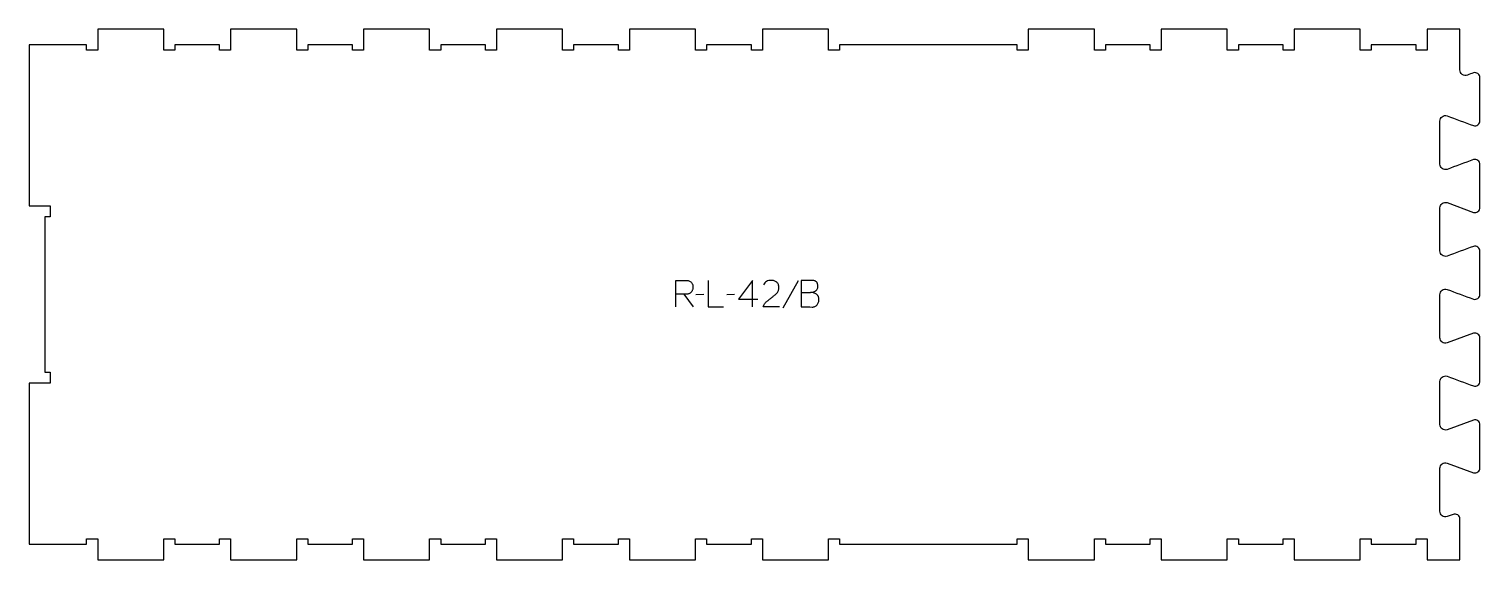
# Model space of a CAD drawing. Extents: x 0 to 1637, y 0 to 600.
import ezdxf

# ---------------------------------------------------------------- set-up
doc = ezdxf.new("R2010")
doc.units = 0
doc.layers.add('1_ANYTOOL_1MMDEEP_LABELS_S', color=2, linetype='CONTINUOUS')
doc.layers.add('4_ANYTOOL_CUTTHROUGH_OUTSI', color=5, linetype='CONTINUOUS')

msp = doc.modelspace()

# ---------------------------------------------------------------- linework, layer by layer
at = {"layer": '1_ANYTOOL_1MMDEEP_LABELS_S'}
for p, q in [((867.829133, 315.220994), (850.643419, 284.449565)), ((738.786276, 300.13528), (749.243419, 285.649565)), ((761.243419, 299.578137), (752.457705, 299.492422)), ((796.129133, 299.578137), (787.343419, 299.492422)), ((800.414848, 294.349565), (822.186276, 294.349565))]:
    msp.add_line(p, q, dxfattribs=at)
for points in [[(729.786276, 285.692422), (729.786276, 315.692422), (741.143419, 315.692422, -0.030274), (742.909232, 315.585407, -0.049), (744.630919, 315.202244, -0.050774), (745.963442, 314.609788, -0.06445), (747.121991, 313.731708, -0.0646), (748.011902, 312.595677, -0.052254), (748.616633, 311.280815, -0.050381), (749.005769, 309.588267, -0.031337), (749.114848, 307.849565, -0.040022), (749.004687, 306.475509, -0.042626), (748.670205, 305.138851, -0.04247), (748.10152, 303.849131, -0.036572), (747.336276, 302.663851, -0.051097), (746.394499, 301.649896, -0.061981), (745.252348, 300.874565, -0.061813), (743.943345, 300.398065, -0.049309), (742.557705, 300.220994, -0.003273), (741.690054, 300.183302, -0.003121), (740.821991, 300.156708, -0.003882), (739.804209, 300.139789, -0.002215), (738.786276, 300.13528), (729.829133, 300.13528)], [(846.614848, 285.73528), (828.314848, 285.778137, -0.034491), (828.977626, 287.525469, -0.037732), (829.884491, 289.158494, -0.037744), (831.023785, 290.63313, -0.03482), (832.364848, 291.928137, -0.00859), (835.324073, 294.326719, -0.008791), (838.364848, 296.620994, 0.020588), (841.184136, 298.854436, 0.025206), (843.786276, 301.33528, 0.046908), (844.806871, 302.636521, 0.051091), (845.554133, 304.11028, 0.050722), (846.002866, 305.758454, 0.041139), (846.143419, 307.463851, 0.039396), (846.000774, 309.271437, 0.058519), (845.511276, 311.01028, 0.060358), (844.720719, 312.417395, 0.061397), (843.614848, 313.592422, 0.048006), (842.258891, 314.514382, 0.045901), (840.754133, 315.167422, 0.045216), (839.014072, 315.569982, 0.034258), (837.229133, 315.692422, 0.055622), (834.594563, 315.398435, 0.079896), (832.150562, 314.417422, 0.080617), (830.181175, 312.751722, 0.060287), (828.743419, 310.592422)], [(871.257705, 302.020994), (881.800562, 302.149565, 0.046847), (884.749264, 302.626014, 0.060102), (887.521991, 303.713851, 0.086388), (888.628693, 304.583977, 0.076384), (889.402348, 305.765637, 0.070405), (889.899817, 307.453386, 0.036531), (890.029133, 309.220994, 0.031885), (889.937513, 310.656252, 0.051083), (889.611276, 312.052244, 0.053001), (889.102989, 313.138802, 0.064647), (888.357705, 314.074565, 0.064346), (887.384414, 314.80013, 0.050037), (886.268419, 315.287958, 0.048317), (884.823863, 315.604241, 0.029756), (883.343419, 315.692422), (871.257705, 315.692422)], [(871.257705, 315.692422), (871.257705, 285.692422), (880.943419, 285.692422), (883.471991, 285.606708, 0.048381), (885.150884, 285.710623, 0.066146), (886.755919, 286.190637, 0.067079), (888.119683, 287.039307, 0.057042), (889.236276, 288.199565, 0.037099), (890.130948, 289.570806, 0.042913), (890.795205, 291.065637, 0.043052), (891.186365, 292.621284, 0.040094), (891.314848, 294.220994, 0.045096), (891.152476, 296.01761, 0.070597), (890.586276, 297.719208, 0.073303), (889.660298, 299.048247, 0.067093), (888.400562, 300.070994, 0.063103), (885.226052, 301.49594, 0.053716), (881.800562, 302.149565)]]:
    msp.add_lwpolyline(points, format="xyb", dxfattribs=at)
for points in [[(766.386276, 315.692422), (766.386276, 285.692422), (783.486276, 285.692422)], [(816.400562, 285.692422), (816.443419, 315.73528), (800.414848, 294.349565)]]:
    msp.add_lwpolyline(points, dxfattribs=at)
at = {"layer": '4_ANYTOOL_CUTTHROUGH_OUTSI'}
msp.add_lwpolyline([(1464.75, 599.5), (1427.5, 599.5), (1427.5, 575.75, -0.414214), (1427.25, 575.5), (1415.25, 575.5, -0.414214), (1415, 575.75), (1415, 581.5), (1364.5, 581.5), (1364.5, 575.75, -0.414214), (1364.25, 575.5), (1352.25, 575.5, -0.414214), (1352, 575.75), (1352, 599.5), (1277.5, 599.5), (1277.5, 575.75, -0.414214), (1277.25, 575.5), (1265.25, 575.5, -0.414214), (1265, 575.75), (1265, 581.5), (1214.5, 581.5), (1214.5, 575.75, -0.414214), (1214.25, 575.5), (1202.25, 575.5, -0.414214), (1202, 575.75), (1202, 599.5), (1127.5, 599.5), (1127.5, 575.75, -0.414214), (1127.25, 575.5), (1115.25, 575.5, -0.414214), (1115, 575.75), (1115, 581.5), (914.5, 581.5), (914.5, 575.75, -0.414214), (914.25, 575.5), (902.25, 575.5, -0.414214), (902, 575.75), (902, 599.5), (827.5, 599.5), (827.5, 575.75, -0.414214), (827.25, 575.5), (815.25, 575.5, -0.414214), (815, 575.75), (815, 581.5), (764.5, 581.5), (764.5, 575.75, -0.414214), (764.25, 575.5), (752.25, 575.5, -0.414214), (752, 575.75), (752, 599.5), (677.5, 599.5), (677.5, 575.75, -0.414214), (677.25, 575.5), (665.25, 575.5, -0.414214), (665, 575.75), (665, 581.5), (614.5, 581.5), (614.5, 575.75, -0.414214), (614.25, 575.5), (602.25, 575.5, -0.414214), (602, 575.75), (602, 599.5), (527.5, 599.5), (527.5, 575.75, -0.414214), (527.25, 575.5), (515.25, 575.5, -0.414214), (515, 575.75), (515, 581.5), (464.5, 581.5), (464.5, 575.75, -0.414214), (464.25, 575.5), (452.25, 575.5, -0.414214), (452, 575.75), (452, 599.5), (377.5, 599.5), (377.5, 575.75, -0.414214), (377.25, 575.5), (365.25, 575.5, -0.414214), (365, 575.75), (365, 581.5), (314.5, 581.5), (314.5, 575.75, -0.414214), (314.25, 575.5), (302.25, 575.5, -0.414214), (302, 575.75), (302, 599.5), (227.5, 599.5), (227.5, 575.75, -0.414214), (227.25, 575.5), (215.25, 575.5, -0.414214), (215, 575.75), (215, 581.5), (164.5, 581.5), (164.5, 575.75, -0.414214), (164.25, 575.5), (152.25, 575.5, -0.414214), (152, 575.75), (152, 599.5), (77.5, 599.5), (77.5, 575.75, -0.414214), (77.25, 575.5), (65.25, 575.5, -0.414214), (65, 575.75), (65, 581.5), (0, 581.5), (0, 400), (23.75, 400, -0.414214), (24, 399.75), (24, 387.75, -0.414214), (23.75, 387.5), (18, 387.5), (18, 212), (23.75, 212, -0.414214), (24, 211.75), (24, 199.75, -0.414214), (23.75, 199.5), (0, 199.5), (0, 18), (65, 18), (65, 23.75, -0.414214), (65.25, 24), (77.25, 24, -0.414214), (77.5, 23.75), (77.5, 0), (152, 0), (152, 23.75, -0.414214), (152.25, 24), (164.25, 24, -0.414214), (164.5, 23.75), (164.5, 18), (215, 18), (215, 23.75, -0.414214), (215.25, 24), (227.25, 24, -0.414214), (227.5, 23.75), (227.5, 0), (302, 0), (302, 23.75, -0.414214), (302.25, 24), (314.25, 24, -0.414214), (314.5, 23.75), (314.5, 18), (365, 18), (365, 23.75, -0.414214), (365.25, 24), (377.25, 24, -0.414214), (377.5, 23.75), (377.5, 0), (452, 0), (452, 23.75, -0.414214), (452.25, 24), (464.25, 24, -0.414214), (464.5, 23.75), (464.5, 18), (515, 18), (515, 23.75, -0.414214), (515.25, 24), (527.25, 24, -0.414214), (527.5, 23.75), (527.5, 0), (602, 0), (602, 23.75, -0.414214), (602.25, 24), (614.25, 24, -0.414214), (614.5, 23.75), (614.5, 18), (665, 18), (665, 23.75, -0.414214), (665.25, 24), (677.25, 24, -0.414214), (677.5, 23.75), (677.5, 0), (752, 0), (752, 23.75, -0.414214), (752.25, 24), (764.25, 24, -0.414214), (764.5, 23.75), (764.5, 18), (815, 18), (815, 23.75, -0.414214), (815.25, 24), (827.25, 24, -0.414214), (827.5, 23.75), (827.5, 0), (902, 0), (902, 23.75, -0.414214), (902.25, 24), (914.25, 24, -0.414214), (914.5, 23.75), (914.5, 18), (1115, 18), (1115, 23.75, -0.414214), (1115.25, 24), (1127.25, 24, -0.414214), (1127.5, 23.75), (1127.5, 0), (1202, 0), (1202, 23.75, -0.414214), (1202.25, 24), (1214.25, 24, -0.414214), (1214.5, 23.75), (1214.5, 18), (1265, 18), (1265, 23.75, -0.414214), (1265.25, 24), (1277.25, 24, -0.414214), (1277.5, 23.75), (1277.5, 0), (1352, 0), (1352, 23.75, -0.414214), (1352.25, 24), (1364.25, 24, -0.414214), (1364.5, 23.75), (1364.5, 18), (1415, 18), (1415, 23.75, -0.414214), (1415.25, 24), (1427.25, 24, -0.414214), (1427.5, 23.75), (1427.5, 0), (1502, 0), (1502, 23.75, -0.414214), (1502.25, 24), (1514.25, 24, -0.414214), (1514.5, 23.75), (1514.5, 18), (1565, 18), (1565, 23.75, -0.414214), (1565.25, 24), (1577.25, 24, -0.414214), (1577.5, 23.75), (1577.5, 0), (1614.499994, 0), (1614.498958, 46.137059, 0.522087), (1606.756416, 51.530655), (1599.947441, 49.015294, -0.015604), (1599.932645, 49.010347, -0.237079), (1594.405905, 49.98243, -0.237079), (1591.886721, 54.996762), (1591.887177, 103.502847, -0.237079), (1594.406361, 108.517176, -0.237077), (1599.932955, 109.489261, -0.015611), (1599.947756, 109.484312), (1629.72343, 98.484329, 0.236337), (1634.793159, 99.383351, 0.237079), (1637.110808, 103.996536), (1637.111264, 152.502621, 0.237079), (1634.793615, 157.115804, 0.237104), (1629.709098, 158.009892), (1599.947896, 147.015294, -0.015604), (1599.933101, 147.010347, -0.237079), (1594.406361, 147.98243, -0.237079), (1591.887177, 152.996762), (1591.887633, 201.502847, -0.237079), (1594.406817, 206.517176, -0.237077), (1599.93341, 207.489261, -0.015611), (1599.948212, 207.484312, 0.000004), (1629.723885, 196.484329, 0.236337), (1634.793615, 197.383351, 0.237079), (1637.111264, 201.996536), (1637.11172, 250.502621, 0.237079), (1634.79407, 255.115804, 0.237104), (1629.709554, 256.009892), (1599.948352, 245.015294, -0.015604), (1599.933557, 245.010347, -0.237079), (1594.406817, 245.98243, -0.237079), (1591.887633, 250.996762), (1591.888088, 299.502847, -0.237079), (1594.407273, 304.517176, -0.237077), (1599.933866, 305.489261, -0.015611), (1599.948668, 305.484312, 0.000004), (1629.724341, 294.484329, 0.236337), (1634.79407, 295.38335, 0.237079), (1637.11172, 299.996536), (1637.112176, 348.502621, 0.237079), (1634.794526, 353.115804, 0.237104), (1629.71001, 354.009892, -0.000004), (1599.948808, 343.015294, -0.015604), (1599.934013, 343.010347, -0.237079), (1594.407273, 343.98243, -0.237079), (1591.888088, 348.996762), (1591.888544, 397.502847, -0.237079), (1594.407728, 402.517176, -0.237077), (1599.934322, 403.489261, -0.015611), (1599.949123, 403.484312), (1629.724797, 392.484329, 0.236337), (1634.794526, 393.38335, 0.237079), (1637.112176, 397.996536), (1637.112632, 446.502621, 0.237079), (1634.794982, 451.115804, 0.237104), (1629.710466, 452.009892, -0.000004), (1599.949264, 441.015294, -0.015604), (1599.934468, 441.010347, -0.237079), (1594.407728, 441.98243, -0.237079), (1591.888544, 446.996762), (1591.889, 495.502847, -0.237079), (1594.408184, 500.517176, -0.237077), (1599.934778, 501.489261, -0.015611), (1599.949579, 501.484312, 0.000004), (1629.725253, 490.484329, 0.236337), (1634.794982, 491.38335, 0.237079), (1637.112632, 495.996536), (1637.113087, 544.502621, 0.237079), (1634.795438, 549.115804, 0.237104), (1629.710921, 550.009892, -0.000017), (1622.916687, 547.499717, -0.522088), (1614.50088, 553.362343), (1614.500005, 599.5), (1577.5, 599.5), (1577.5, 575.75, -0.414214), (1577.25, 575.5), (1565.25, 575.5, -0.414214), (1565, 575.75), (1565, 581.5), (1514.5, 581.5), (1514.5, 575.75, -0.414214), (1514.25, 575.5), (1502.25, 575.5, -0.414214), (1502, 575.75), (1502, 599.5)], format="xyb", close=True, dxfattribs=at)

doc.saveas('drawing.dxf')
